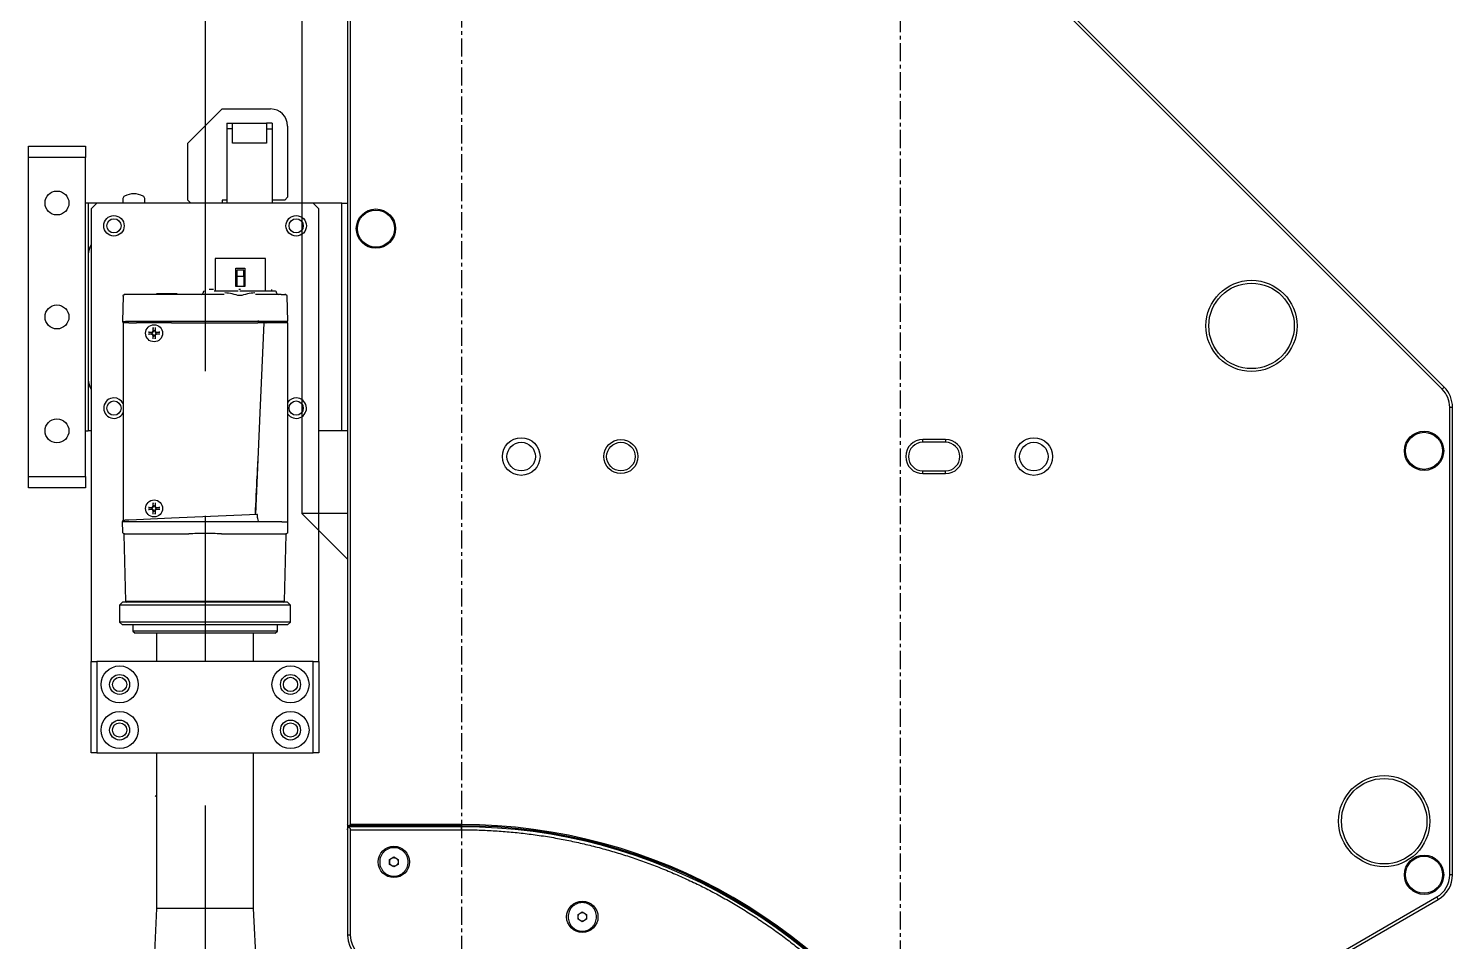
# Model space of a CAD drawing. Extents: x 500 to 100500, y -14500 to 21140.
# Drawn here: x 7955.6 to 8205.6, y -5915.2 to -5754.9 of the extents above; entities that cross this region are included whole.
import ezdxf

# ---------------------------------------------------------------- set-up
doc = ezdxf.new("R2010")
doc.units = 0
doc.linetypes.add('CENTER', pattern=[10.16, 6.35, -1.27, 1.27, -1.27])
doc.layers.get('0').update_dxf_attribs({"linetype": 'CONTINUOUS'})
for name, color, linetype in [('30', 111, 'CONTINUOUS'), ('Center', 1, 'CENTER'), ('SLD-0', 7, 'CONTINUOUS')]:
    doc.layers.add(name, color=color, linetype=linetype)

# ---------------------------------------------------------------- blocks, each defined once
blk = doc.blocks.new('KJA$C3C655F6F')
at = {"layer": '30', "linetype": 'Continuous', "lineweight": 25}
for p, q in [((-33.26, 287), (-33.26, 87.4)), ((-32.76, 287), (-32.76, 87.4)), ((159.28, 164.18), (83.21, 240.25)), ((158.92, 163.82), (82.85, 239.9)), ((159.28, 164.18), (158.92, 163.82)), ((160.24, 78.6), (160.24, 160.64)), ((160.24, 160.64), (160.74, 160.64)), ((160.74, 78.6), (160.74, 160.64)), ((71.74, 155), (67.74, 155)), ((67.74, 154.5), (67.74, 155)), ((71.74, 155), (71.74, 154.5)), ((71.74, 154.5), (67.74, 154.5)), ((67.74, 149), (67.74, 149.5)), ((67.74, 149.5), (71.74, 149.5)), ((67.74, 149), (71.74, 149)), ((71.74, 149), (71.74, 149.5)), ((-33.06, 87.2), (-33.26, 87.4)), ((-33.26, 87.4), (-33.26, 86.5)), ((-33.26, 86.5), (-33.26, 68)), ((-32.96, 87.2), (-33.06, 87.2)), ((-33.06, 87.2), (-33.06, 86.9)), ((-32.76, 87.4), (-32.96, 87.2)), ((-13.26, 87.2), (-32.96, 87.2)), ((-13.26, 87.4), (-32.76, 87.4)), ((-13.26, 87), (-32.76, 87)), ((-32.76, 86.5), (-32.76, 68)), ((-32.76, 86.5), (-13.26, 86.5)), ((-13.26, 87.2), (-13.26, 87.4)), ((-13.26, 86.5), (-13.26, 87)), ((-25.86, 81.28), (-25.11, 81.72)), ((-25.86, 80.42), (-25.86, 81.28)), ((-25.11, 79.98), (-25.86, 80.42)), ((-25.11, 81.72), (-24.36, 81.28)), ((-24.36, 80.42), (-25.11, 79.98)), ((-24.36, 81.28), (-24.36, 80.42)), ((160.74, 78.6), (160.24, 78.6)), ((129.24, 58.1), (157.99, 74.71)), ((129.49, 57.67), (158.24, 74.27)), ((157.99, 74.71), (158.24, 74.27)), ((7.22, 71.64), (7.97, 72.07)), ((7.22, 70.78), (7.22, 71.64)), ((7.97, 70.34), (7.22, 70.78)), ((7.97, 72.07), (8.72, 71.64)), ((8.72, 70.78), (7.97, 70.34)), ((8.72, 71.64), (8.72, 70.78)), ((-32.76, 68), (-33.26, 68))]:
    blk.add_line(p, q, dxfattribs=at)
for centre, radius in [((-28.26, 192), 3.45), ((-28.26, 192), 3.25), ((125.45, 174.93), 8), ((125.45, 174.93), 7.5), ((-2.76, 152), 3.3), ((14.74, 152), 3), ((87.24, 152), 3.3), ((155.74, 153), 3.45), ((155.74, 153), 3.25), ((-2.76, 152), 2.5), ((14.74, 152), 2.5), ((87.24, 152), 2.5), ((148.74, 88), 8), ((148.74, 88), 7.5), ((-25.11, 80.85), 2.75), ((155.74, 78.6), 3.45), ((155.74, 78.6), 3.25), ((7.97, 71.21), 2.75)]:
    blk.add_circle(centre, radius, dxfattribs=at)
for centre, radius, start, end in [((155.74, 160.64), 4.5, 360, 45), ((155.74, 160.64), 5, 360, 45), ((67.74, 152), 3, 90, 270), ((71.74, 152), 3, 270, 90), ((67.74, 152), 2.5, 90, 270), ((71.74, 152), 2.5, 270, 90), ((-13.26, -8), 95.4, 30, 90), ((-13.26, -8), 95.2, 30, 90), ((-13.26, -8), 95, 30, 90), ((155.74, 78.6), 4.5, 300, 0), ((155.74, 78.6), 5, 300, 0), ((-28.26, 68), 5, 180, 270), ((-28.26, 68), 4.5, 180, 270)]:
    blk.add_arc(centre, radius, start, end, dxfattribs=at)
for points, knots in [([(-33.26, 86.5), (-33.25, 86.55), (-33.24, 86.65), (-33.18, 86.78), (-33.1, 86.87), (-33.04, 86.91), (-33.01, 86.93)], [0, 0, 0, 0, 0.246234, 0.520204, 0.755299, 1, 1, 1, 1]), ([(-32.76, 87), (-32.81, 87), (-32.89, 86.99), (-32.97, 86.95), (-33.01, 86.93)], [0, 0, 0, 0, 0.568782, 1, 1, 1, 1]), ([(-33.01, 86.93), (-32.97, 86.91), (-32.89, 86.85), (-32.81, 86.74), (-32.77, 86.62), (-32.76, 86.54), (-32.76, 86.5)], [0, 0, 0, 0, 0.309726, 0.600126, 0.808185, 1, 1, 1, 1]), ([(-13.26, 86.5), (-12.33, 86.49), (-10.47, 86.48), (-7.68, 86.35), (-4.87, 86.14), (-2.05, 85.85), (0.78, 85.47), (3.55, 85.01), (6.28, 84.47), (8.94, 83.87), (11.6, 83.19), (14.24, 82.42), (16.88, 81.58), (19.49, 80.66), (22.08, 79.66), (24.65, 78.58), (27.19, 77.42), (29.68, 76.2), (32.12, 74.91), (34.51, 73.56), (36.85, 72.13), (39.17, 70.64), (41.46, 69.07), (43.71, 67.42), (45.9, 65.71), (48.04, 63.94), (50.11, 62.13), (52.1, 60.27), (54.03, 58.37), (55.89, 56.43), (57.8, 54.32), (59.75, 52.03), (61.71, 49.56), (63.58, 47.05), (65.34, 44.49), (67.02, 41.89), (68.06, 40.13), (68.58, 39.25)], [0, 0, 0, 0, 0.028058, 0.056326, 0.084793, 0.113449, 0.142282, 0.171281, 0.198764, 0.226374, 0.254099, 0.281929, 0.309853, 0.337858, 0.365933, 0.394066, 0.422245, 0.450458, 0.478189, 0.505929, 0.533666, 0.561389, 0.58959, 0.617751, 0.645861, 0.673908, 0.701881, 0.729269, 0.756563, 0.783752, 0.810825, 0.842891, 0.874762, 0.906424, 0.93786, 0.969057, 1, 1, 1, 1])]:
    blk.add_open_spline(points, degree=3, knots=knots, dxfattribs=at)
for points in [[(-22.61, 80.85), (-22.62, 80.69), (-22.64, 80.36), (-22.78, 79.89), (-23.02, 79.45), (-23.33, 79.07), (-23.71, 78.76), (-24.15, 78.53), (-24.62, 78.38), (-25.11, 78.33), (-25.6, 78.38), (-26.07, 78.53), (-26.51, 78.76), (-26.89, 79.07), (-27.2, 79.45), (-27.43, 79.89), (-27.58, 80.36), (-27.62, 80.85), (-27.58, 81.34), (-27.43, 81.81), (-27.2, 82.25), (-26.89, 82.63), (-26.51, 82.94), (-26.07, 83.17), (-25.6, 83.32), (-25.11, 83.37), (-24.62, 83.32), (-24.15, 83.17), (-23.71, 82.94), (-23.33, 82.63), (-23.02, 82.25), (-22.78, 81.81), (-22.64, 81.34), (-22.62, 81.01), (-22.61, 80.85)], [(-25.86, 80.85), (-25.85, 80.92), (-25.84, 81.05), (-25.76, 81.23), (-25.65, 81.39), (-25.54, 81.46), (-25.48, 81.5)], [(-25.48, 80.2), (-25.54, 80.24), (-25.65, 80.31), (-25.76, 80.47), (-25.84, 80.65), (-25.85, 80.78), (-25.86, 80.85)], [(-25.48, 81.5), (-25.42, 81.53), (-25.31, 81.58), (-25.11, 81.61), (-24.91, 81.58), (-24.79, 81.53), (-24.73, 81.5)], [(-24.73, 80.2), (-24.79, 80.17), (-24.91, 80.12), (-25.11, 80.09), (-25.31, 80.12), (-25.42, 80.17), (-25.48, 80.2)], [(-24.73, 81.5), (-24.68, 81.46), (-24.57, 81.39), (-24.45, 81.23), (-24.37, 81.05), (-24.36, 80.92), (-24.36, 80.85)], [(-24.36, 80.85), (-24.36, 80.78), (-24.37, 80.65), (-24.45, 80.47), (-24.57, 80.31), (-24.68, 80.24), (-24.73, 80.2)], [(10.47, 71.21), (10.46, 71.04), (10.44, 70.72), (10.29, 70.25), (10.06, 69.81), (9.74, 69.43), (9.36, 69.12), (8.93, 68.88), (8.46, 68.74), (7.97, 68.69), (7.47, 68.74), (7, 68.88), (6.57, 69.12), (6.19, 69.43), (5.87, 69.81), (5.64, 70.25), (5.5, 70.72), (5.45, 71.21), (5.5, 71.7), (5.64, 72.17), (5.87, 72.61), (6.19, 72.99), (6.57, 73.3), (7, 73.53), (7.47, 73.68), (7.97, 73.72), (8.46, 73.68), (8.93, 73.53), (9.36, 73.3), (9.74, 72.99), (10.06, 72.61), (10.29, 72.17), (10.44, 71.7), (10.46, 71.37), (10.47, 71.21)], [(7.22, 71.21), (7.22, 71.27), (7.23, 71.41), (7.31, 71.59), (7.43, 71.75), (7.54, 71.82), (7.59, 71.86)], [(7.59, 70.56), (7.54, 70.6), (7.43, 70.67), (7.31, 70.83), (7.23, 71.01), (7.22, 71.14), (7.22, 71.21)], [(7.59, 71.86), (7.65, 71.89), (7.77, 71.94), (7.97, 71.97), (8.16, 71.94), (8.28, 71.89), (8.34, 71.86)], [(8.34, 70.56), (8.28, 70.53), (8.16, 70.47), (7.97, 70.45), (7.77, 70.47), (7.65, 70.53), (7.59, 70.56)], [(8.34, 71.86), (8.39, 71.82), (8.5, 71.75), (8.62, 71.59), (8.7, 71.41), (8.71, 71.27), (8.72, 71.21)], [(8.72, 71.21), (8.71, 71.14), (8.7, 71.01), (8.62, 70.83), (8.5, 70.67), (8.39, 70.6), (8.34, 70.56)]]:
    blk.add_open_spline(points, degree=3, dxfattribs=at)
blk = doc.blocks.new('KJ특성 TURN')
at = {"layer": 'Center', "ltscale": 0.5}
for p, q in [((9197.78, -70811.09), (9197.78, -71397.09)), ((9120.78, -70830.59), (9120.78, -71399.09))]:
    blk.add_line(p, q, dxfattribs=at)
at = {"layer": 'SLD-0'}
for p, q in [((9092.78, -71044.09), (9092.78, -71239.09)), ((9100.78, -71239.09), (9092.78, -71239.09)), ((9092.78, -71239.09), (9100.78, -71247.09))]:
    blk.add_line(p, q, dxfattribs=at)
at = {"layer": '30'}
blk.add_blockref('KJA$C3C655F6F', (9134.04, -71381.09), dxfattribs=at)
blk = doc.blocks.new('KJVision F 2')
at = {"color": 3, "linetype": 'Continuous', "lineweight": 25}
for p, q in [((-5389.22, -76881.69, -96.77), (-5383.22, -76875.69, -96.77)), ((-5383.22, -76875.69, -96.77), (-5374.72, -76875.69, -96.77)), ((-5382.42, -76878.19, -96.77), (-5381.42, -76878.19, -96.77)), ((-5382.42, -76878.19, -96.77), (-5382.42, -76879.19, -96.77)), ((-5381.42, -76879.19, -96.77), (-5382.42, -76879.19, -96.77)), ((-5382.42, -76879.19, -96.77), (-5382.42, -76892.19, -96.77)), ((-5381.42, -76879.19, -96.77), (-5381.42, -76878.19, -96.77)), ((-5381.42, -76878.19, -96.77), (-5375.42, -76878.19, -96.77)), ((-5381.42, -76881.69, -96.77), (-5381.42, -76879.19, -96.77)), ((-5374.42, -76878.19, -96.77), (-5375.42, -76878.19, -96.77)), ((-5375.42, -76878.19, -96.77), (-5375.42, -76879.19, -96.77)), ((-5375.42, -76879.19, -96.77), (-5375.42, -76881.69, -96.77)), ((-5375.42, -76879.19, -96.77), (-5374.42, -76879.19, -96.77)), ((-5374.42, -76878.19, -96.77), (-5374.42, -76879.19, -96.77)), ((-5374.42, -76879.19, -96.77), (-5374.42, -76892.19, -96.77)), ((-5371.72, -76878.69, -96.77), (-5371.72, -76891.19, -96.77)), ((-5417.22, -76882.19, -96.77), (-5407.22, -76882.19, -96.77)), ((-5417.22, -76884.19, -96.77), (-5417.22, -76882.19, -96.77)), ((-5407.22, -76882.19, -96.77), (-5407.22, -76884.19, -96.77)), ((-5389.22, -76891.69, -96.77), (-5389.22, -76881.69, -96.77)), ((-5375.42, -76881.69, -96.77), (-5381.42, -76881.69, -96.77)), ((-5417.22, -76940.19, -96.77), (-5417.22, -76884.19, -96.77)), ((-5407.22, -76884.19, -96.77), (-5417.22, -76884.19, -96.77)), ((-5407.22, -76940.19, -96.77), (-5407.22, -76884.19, -96.77)), ((-5406.72, -76892.19, -96.77), (-5407.22, -76892.19, -96.77)), ((-5406.72, -76892.19, -96.77), (-5406.72, -76901.19, -96.77)), ((-5405.22, -76892.19, -96.77), (-5406.72, -76892.19, -96.77)), ((-5405.22, -76892.19, -96.77), (-5406.22, -76893.19, -96.77)), ((-5367.22, -76892.19, -96.77), (-5405.22, -76892.19, -96.77)), ((-5400.63, -76891.4, -96.77), (-5400.67, -76892.19, -96.77)), ((-5396.77, -76892.19, -96.77), (-5396.81, -76891.4, -96.77)), ((-5388.72, -76892.19, -96.77), (-5389.22, -76891.69, -96.77)), ((-5383.22, -76891.69, -96.77), (-5383.22, -76892.19, -96.77)), ((-5382.42, -76891.69, -96.77), (-5383.22, -76891.69, -96.77)), ((-5372.22, -76891.69, -96.77), (-5374.42, -76891.69, -96.77)), ((-5371.72, -76891.19, -96.77), (-5372.22, -76891.69, -96.77)), ((-5366.22, -76893.19, -96.77), (-5367.22, -76892.19, -96.77)), ((-5362.22, -76892.19, -96.77), (-5367.22, -76892.19, -96.77)), ((-5362.22, -76932.19, -96.77), (-5362.22, -76892.19, -96.77)), ((-5362.22, -76892.19, -96.77), (-5361.22, -76892.19, -96.77)), ((-5361.22, -76892.19, -96.77), (-5361.22, -76932.19, -96.77)), ((-5406.22, -76893.19, -96.77), (-5406.22, -76972.69, -96.77)), ((-5366.22, -76972.69, -96.77), (-5366.22, -76893.19, -96.77)), ((-5406.72, -76901.19, -96.77), (-5406.72, -76923.19, -96.77)), ((-5384.45, -76901.95, -96.77), (-5384.45, -76907.49, -96.77)), ((-5375.6, -76901.95, -96.77), (-5384.45, -76901.95, -96.77)), ((-5375.6, -76907.49, -96.77), (-5375.6, -76901.95, -96.77)), ((-5380.82, -76903.65, -96.77), (-5379.22, -76903.65, -96.77)), ((-5380.82, -76906.85, -96.77), (-5380.82, -76903.65, -96.77)), ((-5379.42, -76903.95, -96.77), (-5380.62, -76903.95, -96.77)), ((-5380.62, -76903.95, -96.77), (-5380.62, -76905.03, -96.77)), ((-5379.42, -76905.03, -96.77), (-5379.42, -76903.95, -96.77)), ((-5379.22, -76903.65, -96.77), (-5379.22, -76906.85, -96.77)), ((-5379.22, -76906.85, -96.77), (-5380.82, -76906.85, -96.77)), ((-5380.62, -76905.03, -96.77), (-5379.42, -76905.03, -96.77)), ((-5380.62, -76905.03, -96.77), (-5380.62, -76906.85, -96.77)), ((-5380.02, -76907.4, -96.77), (-5380.3, -76907.4, -96.77)), ((-5379.42, -76905.03, -96.77), (-5379.42, -76906.85, -96.77)), ((-5374.52, -76907.65, -96.77), (-5374.52, -76907.4, -96.77)), ((-5400.61, -76908.54, -96.77), (-5400.72, -76912.95, -96.77)), ((-5382.85, -76908.25, -96.77), (-5399.61, -76908.25, -96.77)), ((-5386.57, -76907.84, -96.77), (-5386.57, -76907.96, -96.77)), ((-5380.43, -76907.65, -96.77), (-5384.6, -76907.65, -96.77)), ((-5372.84, -76908.25, -96.77), (-5377.39, -76908.25, -96.77)), ((-5373.67, -76907.96, -96.77), (-5373.67, -76907.84, -96.77)), ((-5371.84, -76908.54, -96.77), (-5371.73, -76912.95, -96.77)), ((-5400.72, -76912.95, -96.77), (-5400.72, -76912.95, -96.77)), ((-5400.72, -76912.95, -96.77), (-5400.63, -76913.25, -96.77)), ((-5400.62, -76913.25, -96.77), (-5400.62, -76947.85, -96.77)), ((-5399.73, -76912.95, -96.77), (-5399.72, -76912.95, -96.77)), ((-5399.62, -76913.25, -96.77), (-5399.73, -76913.25, -96.77)), ((-5399.72, -76912.95, -96.77), (-5376.94, -76912.95, -96.77)), ((-5399.62, -76913.25, -96.77), (-5398.24, -76913.25, -96.77)), ((-5392.1, -76913.25, -96.77), (-5398.24, -76913.25, -96.77)), ((-5396.15, -76914.87, -96.77), (-5395.6, -76914.86, -96.77)), ((-5396.01, -76914.88, -96.77), (-5395.6, -76914.94, -96.77)), ((-5395.6, -76914.94, -96.77), (-5395.56, -76914.95, -96.77)), ((-5395.36, -76914.62, -96.77), (-5395.35, -76914.07, -96.77)), ((-5395.28, -76914.62, -96.77), (-5395.34, -76914.21, -96.77)), ((-5395.27, -76914.66, -96.77), (-5395.28, -76914.62, -96.77)), ((-5395.06, -76914.62, -96.77), (-5395.07, -76914.66, -96.77)), ((-5395, -76914.21, -96.77), (-5395.06, -76914.62, -96.77)), ((-5394.99, -76914.07, -96.77), (-5394.98, -76914.62, -96.77)), ((-5394.78, -76914.95, -96.77), (-5394.74, -76914.94, -96.77)), ((-5394.74, -76914.86, -96.77), (-5394.19, -76914.87, -96.77)), ((-5394.74, -76914.94, -96.77), (-5394.33, -76914.88, -96.77)), ((-5392.1, -76913.25, -96.77), (-5376.94, -76913.25, -96.77)), ((-5376.94, -76912.95, -96.77), (-5372.73, -76912.95, -96.77)), ((-5375.58, -76913.25, -96.77), (-5376.94, -76913.25, -96.77)), ((-5375.91, -76913.25, -96.77), (-5376.61, -76929.04, -96.77)), ((-5375.56, -76913.25, -96.77), (-5375.58, -76913.25, -96.77)), ((-5375.56, -76913.25, -96.77), (-5375.48, -76913.25, -96.77)), ((-5372.72, -76913.25, -96.77), (-5375.48, -76913.25, -96.77)), ((-5371.72, -76913.25, -96.77), (-5372.72, -76913.25, -96.77)), ((-5371.73, -76913.25, -96.77), (-5371.73, -76912.95, -96.77)), ((-5371.72, -76913.25, -96.77), (-5371.73, -76912.95, -96.77)), ((-5371.72, -76913.25, -96.77), (-5371.72, -76948.14, -96.77)), ((-5395.6, -76915.24, -96.77), (-5396.15, -76915.23, -96.77)), ((-5395.6, -76915.16, -96.77), (-5396.01, -76915.22, -96.77)), ((-5395.56, -76915.15, -96.77), (-5395.6, -76915.16, -96.77)), ((-5395.35, -76916.03, -96.77), (-5395.36, -76915.48, -96.77)), ((-5395.34, -76915.89, -96.77), (-5395.28, -76915.48, -96.77)), ((-5395.28, -76915.48, -96.77), (-5395.27, -76915.44, -96.77)), ((-5395.07, -76915.44, -96.77), (-5395.06, -76915.48, -96.77)), ((-5395.06, -76915.48, -96.77), (-5395, -76915.89, -96.77)), ((-5394.98, -76915.48, -96.77), (-5394.99, -76916.03, -96.77)), ((-5394.74, -76915.16, -96.77), (-5394.78, -76915.15, -96.77)), ((-5394.33, -76915.22, -96.77), (-5394.74, -76915.16, -96.77)), ((-5394.19, -76915.23, -96.77), (-5394.74, -76915.24, -96.77)), ((-5400.67, -76918.05, -96.77), (-5400.62, -76918.05, -96.77)), ((-5406.72, -76923.19, -96.77), (-5406.72, -76932.19, -96.77)), ((-5376.61, -76929.04, -96.77), (-5377.39, -76946.8, -96.77)), ((-5407.22, -76932.19, -96.77), (-5406.72, -76932.19, -96.77)), ((-5406.22, -76932.19, -96.77), (-5406.72, -76932.19, -96.77)), ((-5362.22, -76932.19, -96.77), (-5366.22, -76932.19, -96.77)), ((-5361.22, -76932.19, -96.77), (-5362.22, -76932.19, -96.77)), ((-5417.22, -76940.19, -96.77), (-5407.22, -76940.19, -96.77)), ((-5417.22, -76942.19, -96.77), (-5417.22, -76940.19, -96.77)), ((-5407.22, -76942.19, -96.77), (-5417.22, -76942.19, -96.77)), ((-5407.22, -76940.19, -96.77), (-5407.22, -76942.19, -96.77)), ((-5400.62, -76943.05, -96.77), (-5400.67, -76943.05, -96.77)), ((-5395.36, -76945.37, -96.77), (-5395.35, -76944.82, -96.77)), ((-5395.28, -76945.37, -96.77), (-5395.34, -76944.96, -96.77)), ((-5395, -76944.96, -96.77), (-5395.06, -76945.37, -96.77)), ((-5394.99, -76944.82, -96.77), (-5394.98, -76945.37, -96.77)), ((-5398.24, -76947.74, -96.77), (-5392.1, -76947.46, -96.77)), ((-5396.15, -76945.62, -96.77), (-5395.6, -76945.61, -96.77)), ((-5395.6, -76945.99, -96.77), (-5396.15, -76945.98, -96.77)), ((-5396.01, -76945.63, -96.77), (-5395.6, -76945.69, -96.77)), ((-5395.6, -76945.91, -96.77), (-5396.01, -76945.97, -96.77)), ((-5395.6, -76945.69, -96.77), (-5395.56, -76945.69, -96.77)), ((-5395.56, -76945.9, -96.77), (-5395.6, -76945.91, -96.77)), ((-5395.35, -76946.78, -96.77), (-5395.36, -76946.23, -96.77)), ((-5395.34, -76946.64, -96.77), (-5395.28, -76946.23, -96.77)), ((-5395.27, -76945.41, -96.77), (-5395.28, -76945.37, -96.77)), ((-5395.28, -76946.23, -96.77), (-5395.27, -76946.19, -96.77)), ((-5395.06, -76945.37, -96.77), (-5395.07, -76945.41, -96.77)), ((-5395.07, -76946.19, -96.77), (-5395.06, -76946.23, -96.77)), ((-5395.06, -76946.23, -96.77), (-5395, -76946.64, -96.77)), ((-5394.98, -76946.23, -96.77), (-5394.99, -76946.78, -96.77)), ((-5394.78, -76945.69, -96.77), (-5394.74, -76945.69, -96.77)), ((-5394.74, -76945.91, -96.77), (-5394.78, -76945.9, -96.77)), ((-5394.74, -76945.61, -96.77), (-5394.19, -76945.62, -96.77)), ((-5394.74, -76945.69, -96.77), (-5394.33, -76945.63, -96.77)), ((-5394.33, -76945.97, -96.77), (-5394.74, -76945.91, -96.77)), ((-5394.19, -76945.98, -96.77), (-5394.74, -76945.99, -96.77)), ((-5392.1, -76947.46, -96.77), (-5378.44, -76946.85, -96.77)), ((-5378.44, -76946.85, -96.77), (-5377.06, -76946.79, -96.77)), ((-5400.72, -76948.15, -96.77), (-5400.62, -76947.85, -96.77)), ((-5400.67, -76949.96, -96.77), (-5400.72, -76948.15, -96.77)), ((-5376.75, -76948.15, -96.77), (-5399.72, -76948.15, -96.77)), ((-5399.62, -76947.8, -96.77), (-5398.24, -76947.74, -96.77)), ((-5372.72, -76948.15, -96.77), (-5376.75, -76948.15, -96.77)), ((-5371.72, -76948.14, -96.77), (-5371.72, -76949.95, -96.77)), ((-5400.46, -76950.35, -96.77), (-5400.16, -76962.05, -96.77)), ((-5399.67, -76950.25, -96.77), (-5389.09, -76950.25, -96.77)), ((-5383.36, -76950.25, -96.77), (-5372.72, -76950.25, -96.77)), ((-5372.28, -76962.05, -96.77), (-5371.98, -76950.35, -96.77)), ((-5372, -76950.4, -96.77), (-5372, -76950.4, -96.77)), ((-5400.72, -76962.25, -96.77), (-5401.22, -76962.75, -96.77)), ((-5386.22, -76962.25, -96.77), (-5400.72, -76962.25, -96.77)), ((-5400.16, -76962.05, -96.77), (-5399.95, -76962.25, -96.77)), ((-5400.16, -76962.05, -96.77), (-5372.28, -76962.05, -96.77)), ((-5371.72, -76962.25, -96.77), (-5386.22, -76962.25, -96.77)), ((-5372.49, -76962.25, -96.77), (-5372.28, -76962.05, -96.77)), ((-5371.22, -76962.75, -96.77), (-5371.72, -76962.25, -96.77)), ((-5401.22, -76962.75, -96.77), (-5401.22, -76965.75, -96.77)), ((-5386.22, -76962.75, -96.77), (-5401.22, -76962.75, -96.77)), ((-5371.22, -76962.75, -96.77), (-5386.22, -76962.75, -96.77)), ((-5371.22, -76965.75, -96.77), (-5371.22, -76962.75, -96.77)), ((-5401.22, -76965.75, -96.77), (-5400.72, -76966.25, -96.77)), ((-5386.22, -76965.75, -96.77), (-5401.22, -76965.75, -96.77)), ((-5386.22, -76966.25, -96.77), (-5400.72, -76966.25, -96.77)), ((-5398.92, -76966.25, -96.77), (-5398.92, -76967.31, -96.77)), ((-5398.92, -76967.31, -96.77), (-5398.52, -76967.69, -96.77)), ((-5386.22, -76967.31, -96.77), (-5398.92, -76967.31, -96.77)), ((-5371.22, -76965.75, -96.77), (-5386.22, -76965.75, -96.77)), ((-5371.72, -76966.25, -96.77), (-5386.22, -76966.25, -96.77)), ((-5373.52, -76967.31, -96.77), (-5386.22, -76967.31, -96.77)), ((-5373.92, -76967.69, -96.77), (-5373.52, -76967.31, -96.77)), ((-5373.52, -76967.31, -96.77), (-5373.52, -76966.25, -96.77)), ((-5371.72, -76966.25, -96.77), (-5371.22, -76965.75, -96.77)), ((-5386.22, -76967.69, -96.77), (-5398.52, -76967.69, -96.77)), ((-5394.72, -76967.69, -96.77), (-5394.72, -76972.69, -96.77)), ((-5373.92, -76967.69, -96.77), (-5386.22, -76967.69, -96.77)), ((-5377.72, -76972.69, -96.77), (-5377.72, -76967.69, -96.77)), ((-5406.22, -76988.69, -96.77), (-5406.22, -76972.69, -96.77)), ((-5406.22, -76972.69, -96.77), (-5405.22, -76972.69, -96.77)), ((-5405.22, -76972.69, -96.77), (-5405.22, -76988.69, -96.77)), ((-5367.22, -76972.69, -96.77), (-5405.22, -76972.69, -96.77)), ((-5367.22, -76988.69, -96.77), (-5367.22, -76972.69, -96.77)), ((-5367.22, -76972.69, -96.77), (-5366.22, -76972.69, -96.77)), ((-5366.22, -76972.69, -96.77), (-5366.22, -76988.69, -96.77)), ((-5405.22, -76988.69, -96.77), (-5406.22, -76988.69, -96.77)), ((-5405.22, -76988.69, -96.77), (-5367.22, -76988.69, -96.77)), ((-5394.72, -76988.69, -96.77), (-5394.72, -77015.99, -96.77)), ((-5377.72, -77015.99, -96.77), (-5377.72, -76988.69, -96.77)), ((-5366.22, -76988.69, -96.77), (-5367.22, -76988.69, -96.77)), ((-5395, -76996.37, -96.77), (-5394.72, -76996.14, -96.77)), ((-5395, -76996.37, -96.77), (-5394.72, -76996.14, -96.77)), ((-5395, -76996.37, -96.77), (-5394.72, -76996.14, -96.77)), ((-5394.72, -77015.99, -96.77), (-5395.22, -77026.29, -96.77)), ((-5386.22, -77015.99, -96.77), (-5394.72, -77015.99, -96.77)), ((-5377.72, -77015.99, -96.77), (-5386.22, -77015.99, -96.77)), ((-5377.22, -77026.29, -96.77), (-5377.72, -77015.99, -96.77))]:
    blk.add_line(p, q, dxfattribs=at)
for centre, radius in [((-5412.22, -76892.19, -96.77), 2.1), ((-5402.22, -76896.19, -96.77), 1.8), ((-5402.22, -76896.19, -96.77), 1.25), ((-5370.22, -76896.19, -96.77), 1.8), ((-5370.22, -76896.19, -96.77), 1.25), ((-5412.22, -76912.19, -96.77), 2.1), ((-5395.17, -76915.05, -96.77), 1.5), ((-5402.22, -76928.19, -96.77), 1.25), ((-5370.22, -76928.19, -96.77), 1.25), ((-5412.22, -76932.19, -96.77), 2.1), ((-5395.17, -76945.8, -96.77), 1.5), ((-5401.22, -76976.69, -96.77), 3.25), ((-5401.22, -76976.69, -96.77), 1.75), ((-5371.22, -76976.69, -96.77), 3.25), ((-5371.22, -76976.69, -96.77), 1.75), ((-5401.22, -76976.69, -96.77), 1.25), ((-5371.22, -76976.69, -96.77), 1.25), ((-5401.22, -76984.69, -96.77), 3.25), ((-5371.22, -76984.69, -96.77), 3.25), ((-5401.22, -76984.69, -96.77), 1.75), ((-5401.22, -76984.69, -96.77), 1.25), ((-5371.22, -76984.69, -96.77), 1.75), ((-5371.22, -76984.69, -96.77), 1.25)]:
    blk.add_circle(centre, radius, dxfattribs=at)
for centre, radius, start, end in [((-5374.72, -76878.69, -96.77), 3, 0, 90), ((-5400.13, -76891.42, -96.77), 0.5, 116.6854, 177), ((-5398.72, -76894.22, -96.77), 3.64, 63.3146, 116.6854), ((-5397.31, -76891.42, -96.77), 0.5, 3, 63.3146), ((-5403.72, -76901.19, -96.77), 3, 146.4427, 180), ((-5394.69, -76908.35, -96.77), 0.2, 90, 149.999), ((-5391.15, -76908.35, -96.77), 0.2, 29.9842, 90), ((-5386.87, -76907.95, -96.77), 0.3, 270, 358.5), ((-5386.37, -76907.85, -96.77), 0.2, 90, 178.5), ((-5373.87, -76907.85, -96.77), 0.2, 1.5, 90), ((-5373.37, -76907.95, -96.77), 0.3, 181.5, 270), ((-5395.17, -76915.05, -96.77), 0.405, 165.0998, 194.9002), ((-5395.17, -76915.05, -96.77), 0.405, 75.0998, 104.9002), ((-5395.17, -76915.05, -96.77), 0.405, 345.0998, 14.9002), ((-5395.17, -76915.05, -96.77), 0.405, 255.0998, 284.9002), ((-5403.72, -76923.19, -96.77), 3, 180, 213.5573), ((-5402.22, -76928.19, -96.77), 1.8, 90, 332.734), ((-5402.22, -76928.19, -96.77), 1.8, 27.266, 90), ((-5370.22, -76928.19, -96.77), 1.8, 90, 146.4427), ((-5370.22, -76928.19, -96.77), 1.8, 213.5573, 90), ((-5395.17, -76945.8, -96.77), 0.405, 165.0998, 194.9002), ((-5395.17, -76945.8, -96.77), 0.405, 75.0998, 104.9002), ((-5395.17, -76945.8, -96.77), 0.405, 255.0998, 284.9002), ((-5395.17, -76945.8, -96.77), 0.405, 345.0998, 14.9002)]:
    blk.add_arc(centre, radius, start, end, dxfattribs=at)
blk.add_ellipse((-5372.72, -76948.14, -96.77), major_axis=(1, 0), ratio=0.013091, start_param=4.712389, end_param=6.283185, dxfattribs=at)
for points in [[(-5379.75, -76903.95, -96.77), (-5379.75, -76903.95, -96.77), (-5379.76, -76903.95, -96.77), (-5379.82, -76903.95, -96.77), (-5379.91, -76903.95, -96.77), (-5380.02, -76903.95, -96.77), (-5380.13, -76903.95, -96.77), (-5380.22, -76903.95, -96.77), (-5380.28, -76903.95, -96.77), (-5380.29, -76903.95, -96.77), (-5380.3, -76903.95, -96.77)], [(-5400.61, -76908.54, -96.77), (-5400.6, -76908.5, -96.77), (-5400.59, -76908.43, -96.77), (-5400.52, -76908.33, -96.77), (-5400.42, -76908.26, -96.77), (-5400.34, -76908.25, -96.77), (-5400.31, -76908.25, -96.77)], [(-5372.14, -76908.25, -96.77), (-5372.11, -76908.25, -96.77), (-5372.03, -76908.26, -96.77), (-5371.93, -76908.33, -96.77), (-5371.86, -76908.43, -96.77), (-5371.85, -76908.5, -96.77), (-5371.84, -76908.54, -96.77)], [(-5399.73, -76913.25, -96.77), (-5399.85, -76913.25, -96.77), (-5400.08, -76913.25, -96.77), (-5400.38, -76913.25, -96.77), (-5400.59, -76913.25, -96.77), (-5400.62, -76913.25, -96.77), (-5400.63, -76913.25, -96.77)], [(-5395.6, -76914.86, -96.77), (-5395.57, -76914.86, -96.77), (-5395.51, -76914.85, -96.77), (-5395.43, -76914.79, -96.77), (-5395.37, -76914.71, -96.77), (-5395.36, -76914.65, -96.77), (-5395.36, -76914.62, -96.77)], [(-5394.98, -76914.62, -96.77), (-5394.98, -76914.65, -96.77), (-5394.97, -76914.71, -96.77), (-5394.91, -76914.79, -96.77), (-5394.83, -76914.85, -96.77), (-5394.77, -76914.86, -96.77), (-5394.74, -76914.86, -96.77)], [(-5395.36, -76915.48, -96.77), (-5395.36, -76915.45, -96.77), (-5395.37, -76915.39, -96.77), (-5395.43, -76915.31, -96.77), (-5395.51, -76915.25, -96.77), (-5395.57, -76915.24, -96.77), (-5395.6, -76915.24, -96.77)], [(-5394.74, -76915.24, -96.77), (-5394.77, -76915.24, -96.77), (-5394.83, -76915.25, -96.77), (-5394.91, -76915.31, -96.77), (-5394.97, -76915.39, -96.77), (-5394.98, -76915.45, -96.77), (-5394.98, -76915.48, -96.77)], [(-5395.6, -76945.61, -96.77), (-5395.57, -76945.61, -96.77), (-5395.51, -76945.6, -96.77), (-5395.43, -76945.54, -96.77), (-5395.37, -76945.46, -96.77), (-5395.36, -76945.4, -96.77), (-5395.36, -76945.37, -96.77)], [(-5395.36, -76946.23, -96.77), (-5395.36, -76946.2, -96.77), (-5395.37, -76946.14, -96.77), (-5395.43, -76946.06, -96.77), (-5395.51, -76946, -96.77), (-5395.57, -76945.99, -96.77), (-5395.6, -76945.99, -96.77)], [(-5394.98, -76945.37, -96.77), (-5394.98, -76945.4, -96.77), (-5394.97, -76945.46, -96.77), (-5394.91, -76945.54, -96.77), (-5394.83, -76945.6, -96.77), (-5394.77, -76945.61, -96.77), (-5394.74, -76945.61, -96.77)], [(-5394.74, -76945.99, -96.77), (-5394.77, -76945.99, -96.77), (-5394.83, -76946, -96.77), (-5394.91, -76946.06, -96.77), (-5394.97, -76946.14, -96.77), (-5394.98, -76946.2, -96.77), (-5394.98, -76946.23, -96.77)], [(-5400.37, -76950.25, -96.77), (-5400.41, -76950.25, -96.77), (-5400.49, -76950.24, -96.77), (-5400.59, -76950.17, -96.77), (-5400.66, -76950.07, -96.77), (-5400.67, -76950, -96.77), (-5400.67, -76949.96, -96.77)], [(-5371.72, -76949.95, -96.77), (-5371.73, -76949.99, -96.77), (-5371.73, -76950.07, -96.77), (-5371.8, -76950.17, -96.77), (-5371.9, -76950.24, -96.77), (-5371.98, -76950.25, -96.77), (-5372.02, -76950.25, -96.77)]]:
    blk.add_open_spline(points, degree=3, dxfattribs=at)
for points, knots in [([(-5384.72, -76907.4, -96.77), (-5384.86, -76907.4, -96.77), (-5385.42, -76907.4, -96.77), (-5385.48, -76907.4, -96.77), (-5385.52, -76907.4, -96.77)], [0, 0, 0, 0, 0.242723, 1, 1, 1, 1]), ([(-5400.25, -76908.25, -96.77), (-5400.29, -76908.25, -96.77), (-5400.37, -76908.26, -96.77), (-5400.42, -76908.28, -96.77), (-5400.45, -76908.29, -96.77)], [0, 0, 0, 0, 0.480528, 1, 1, 1, 1]), ([(-5399.61, -76908.25, -96.77), (-5399.69, -76908.25, -96.77), (-5399.83, -76908.25, -96.77), (-5399.99, -76908.25, -96.77), (-5400.1, -76908.25, -96.77), (-5400.16, -76908.25, -96.77), (-5400.19, -76908.25, -96.77)], [0, 0, 0, 0, 0.3801107, 0.5864892, 0.7936326, 1, 1, 1, 1]), ([(-5391.15, -76908.15, -96.77), (-5391.17, -76908.15, -96.77), (-5391.21, -76908.15, -96.77), (-5391.43, -76908.15, -96.77), (-5391.66, -76908.15, -96.77), (-5391.94, -76908.15, -96.77), (-5392.35, -76908.15, -96.77), (-5392.92, -76908.15, -96.77), (-5393.49, -76908.15, -96.77), (-5393.9, -76908.15, -96.77), (-5394.18, -76908.15, -96.77), (-5394.41, -76908.15, -96.77), (-5394.63, -76908.15, -96.77), (-5394.67, -76908.15, -96.77), (-5394.69, -76908.15, -96.77)], [0, 0, 0, 0, 0.119721, 0.184909, 0.25, 0.315188, 0.380279, 0.5, 0.619721, 0.684909, 0.75, 0.815188, 0.880279, 1, 1, 1, 1]), ([(-5377.51, -76907.96, -96.77), (-5377.94, -76908, -96.77), (-5378.79, -76908.08, -96.77), (-5380.12, -76908.62, -96.77), (-5381.46, -76908.08, -96.77), (-5382.3, -76908, -96.77), (-5382.73, -76907.96, -96.77)], [0, 0, 0, 0, 0.250383, 0.500565, 0.750141, 1, 1, 1, 1]), ([(-5373.87, -76907.65, -96.77), (-5373.95, -76907.65, -96.77), (-5374.08, -76907.65, -96.77), (-5374.86, -76907.65, -96.77), (-5375.67, -76907.65, -96.77), (-5376.67, -76907.65, -96.77), (-5378.13, -76907.65, -96.77), (-5379.33, -76907.65, -96.77), (-5380.12, -76907.65, -96.77)], [0, 0, 0, 0, 0.239457, 0.368361, 0.5, 0.631639, 0.760543, 1, 1, 1, 1]), ([(-5372.84, -76908.25, -96.77), (-5372.76, -76908.25, -96.77), (-5372.62, -76908.25, -96.77), (-5372.46, -76908.25, -96.77), (-5372.35, -76908.25, -96.77), (-5372.25, -76908.25, -96.77), (-5372.17, -76908.25, -96.77), (-5372.15, -76908.25, -96.77), (-5372.14, -76908.25, -96.77)], [0, 0, 0, 0, 0.239475, 0.369986, 0.5, 0.630503, 0.760525, 1, 1, 1, 1]), ([(-5372, -76908.29, -96.77), (-5372.02, -76908.28, -96.77), (-5372.07, -76908.26, -96.77), (-5372.16, -76908.25, -96.77), (-5372.2, -76908.25, -96.77)], [0, 0, 0, 0, 0.519602, 1, 1, 1, 1]), ([(-5400.72, -76912.95, -96.77), (-5400.71, -76912.95, -96.77), (-5400.67, -76912.96, -96.77), (-5400.44, -76912.96, -96.77), (-5400.12, -76912.96, -96.77), (-5399.86, -76912.95, -96.77), (-5399.73, -76912.95, -96.77)], [0, 0, 0, 0, 0.250079, 0.5, 0.749921, 1, 1, 1, 1]), ([(-5396.01, -76914.88, -96.77), (-5396.02, -76914.88, -96.77), (-5396.03, -76914.87, -96.77), (-5396.07, -76914.87, -96.77), (-5396.11, -76914.87, -96.77), (-5396.13, -76914.87, -96.77), (-5396.15, -76914.87, -96.77)], [0, 0, 0, 0, 0.252798, 0.501911, 0.748026, 1, 1, 1, 1]), ([(-5395.56, -76914.95, -96.77), (-5395.53, -76914.94, -96.77), (-5395.47, -76914.93, -96.77), (-5395.41, -76914.89, -96.77), (-5395.36, -76914.86, -96.77), (-5395.33, -76914.81, -96.77), (-5395.29, -76914.75, -96.77), (-5395.28, -76914.69, -96.77), (-5395.27, -76914.66, -96.77)], [0, 0, 0, 0, 0.248487, 0.3815269, 0.4999999, 0.6183793, 0.751513, 1, 1, 1, 1]), ([(-5395.35, -76914.07, -96.77), (-5395.35, -76914.09, -96.77), (-5395.35, -76914.12, -96.77), (-5395.35, -76914.15, -96.77), (-5395.35, -76914.19, -96.77), (-5395.35, -76914.2, -96.77), (-5395.34, -76914.21, -96.77)], [0, 0, 0, 0, 0.25462, 0.498285, 0.749871, 1, 1, 1, 1]), ([(-5395.07, -76914.66, -96.77), (-5395.06, -76914.69, -96.77), (-5395.05, -76914.75, -96.77), (-5395.01, -76914.81, -96.77), (-5394.98, -76914.86, -96.77), (-5394.93, -76914.89, -96.77), (-5394.87, -76914.93, -96.77), (-5394.81, -76914.94, -96.77), (-5394.78, -76914.95, -96.77)], [0, 0, 0, 0, 0.248487, 0.381526, 0.5, 0.618379, 0.751513, 1, 1, 1, 1]), ([(-5394.99, -76914.07, -96.77), (-5394.99, -76914.09, -96.77), (-5394.99, -76914.12, -96.77), (-5394.99, -76914.15, -96.77), (-5394.99, -76914.19, -96.77), (-5395, -76914.2, -96.77), (-5395, -76914.21, -96.77)], [0, 0, 0, 0, 0.251974, 0.498089, 0.747202, 1, 1, 1, 1]), ([(-5394.19, -76914.87, -96.77), (-5394.21, -76914.87, -96.77), (-5394.24, -76914.87, -96.77), (-5394.27, -76914.87, -96.77), (-5394.31, -76914.87, -96.77), (-5394.32, -76914.88, -96.77), (-5394.33, -76914.88, -96.77)], [0, 0, 0, 0, 0.25462, 0.498285, 0.749871, 1, 1, 1, 1]), ([(-5375.58, -76913.25, -96.77), (-5375.94, -76913.12, -96.77), (-5376.38, -76912.96, -96.77), (-5376.85, -76912.95, -96.77), (-5376.94, -76912.95, -96.77)], [0, 0, 0, 0, 0.8153621, 1, 1, 1, 1]), ([(-5372.73, -76912.95, -96.77), (-5372.6, -76912.95, -96.77), (-5372.34, -76912.95, -96.77), (-5372, -76912.94, -96.77), (-5371.77, -76912.95, -96.77), (-5371.74, -76912.95, -96.77), (-5371.73, -76912.95, -96.77)], [0, 0, 0, 0, 0.250005, 0.5, 0.749995, 1, 1, 1, 1]), ([(-5396.15, -76915.23, -96.77), (-5396.13, -76915.23, -96.77), (-5396.11, -76915.23, -96.77), (-5396.07, -76915.23, -96.77), (-5396.03, -76915.23, -96.77), (-5396.02, -76915.22, -96.77), (-5396.01, -76915.22, -96.77)], [0, 0, 0, 0, 0.25462, 0.498285, 0.749871, 1, 1, 1, 1]), ([(-5395.27, -76915.44, -96.77), (-5395.28, -76915.41, -96.77), (-5395.29, -76915.35, -96.77), (-5395.33, -76915.29, -96.77), (-5395.36, -76915.24, -96.77), (-5395.41, -76915.21, -96.77), (-5395.47, -76915.17, -96.77), (-5395.53, -76915.16, -96.77), (-5395.56, -76915.15, -96.77)], [0, 0, 0, 0, 0.248487, 0.381526, 0.4999999, 0.6183789, 0.751513, 1, 1, 1, 1]), ([(-5395.35, -76916.03, -96.77), (-5395.35, -76916.01, -96.77), (-5395.35, -76915.98, -96.77), (-5395.35, -76915.95, -96.77), (-5395.35, -76915.91, -96.77), (-5395.35, -76915.9, -96.77), (-5395.34, -76915.89, -96.77)], [0, 0, 0, 0, 0.251974, 0.498089, 0.747202, 1, 1, 1, 1]), ([(-5394.78, -76915.15, -96.77), (-5394.81, -76915.16, -96.77), (-5394.87, -76915.17, -96.77), (-5394.93, -76915.21, -96.77), (-5394.98, -76915.24, -96.77), (-5395.01, -76915.29, -96.77), (-5395.05, -76915.35, -96.77), (-5395.06, -76915.41, -96.77), (-5395.07, -76915.44, -96.77)], [0, 0, 0, 0, 0.248487, 0.381526, 0.4999999, 0.6183796, 0.751513, 1, 1, 1, 1]), ([(-5394.99, -76916.03, -96.77), (-5394.99, -76916.01, -96.77), (-5394.99, -76915.98, -96.77), (-5394.99, -76915.95, -96.77), (-5394.99, -76915.91, -96.77), (-5395, -76915.9, -96.77), (-5395, -76915.89, -96.77)], [0, 0, 0, 0, 0.25462, 0.498285, 0.749871, 1, 1, 1, 1]), ([(-5394.19, -76915.23, -96.77), (-5394.21, -76915.23, -96.77), (-5394.24, -76915.23, -96.77), (-5394.27, -76915.23, -96.77), (-5394.31, -76915.23, -96.77), (-5394.32, -76915.22, -96.77), (-5394.33, -76915.22, -96.77)], [0, 0, 0, 0, 0.251974, 0.498089, 0.747202, 1, 1, 1, 1]), ([(-5376.97, -76937.31, -96.77), (-5377.02, -76938.27, -96.77), (-5377.19, -76941.43, -96.77), (-5377.34, -76944.6, -96.77), (-5377.45, -76946.81, -96.77)], [0, 0, 0, 0, 0.303192, 1, 1, 1, 1]), ([(-5395.35, -76944.82, -96.77), (-5395.35, -76944.84, -96.77), (-5395.35, -76944.86, -96.77), (-5395.35, -76944.9, -96.77), (-5395.35, -76944.94, -96.77), (-5395.35, -76944.95, -96.77), (-5395.34, -76944.96, -96.77)], [0, 0, 0, 0, 0.25462, 0.498285, 0.749871, 1, 1, 1, 1]), ([(-5394.99, -76944.82, -96.77), (-5394.99, -76944.84, -96.77), (-5394.99, -76944.86, -96.77), (-5394.99, -76944.9, -96.77), (-5394.99, -76944.94, -96.77), (-5395, -76944.95, -96.77), (-5395, -76944.96, -96.77)], [0, 0, 0, 0, 0.251974, 0.498089, 0.747202, 1, 1, 1, 1]), ([(-5396.01, -76945.63, -96.77), (-5396.02, -76945.62, -96.77), (-5396.03, -76945.62, -96.77), (-5396.07, -76945.62, -96.77), (-5396.11, -76945.62, -96.77), (-5396.13, -76945.62, -96.77), (-5396.15, -76945.62, -96.77)], [0, 0, 0, 0, 0.252798, 0.501911, 0.748026, 1, 1, 1, 1]), ([(-5396.15, -76945.98, -96.77), (-5396.13, -76945.98, -96.77), (-5396.11, -76945.98, -96.77), (-5396.07, -76945.98, -96.77), (-5396.03, -76945.98, -96.77), (-5396.02, -76945.97, -96.77), (-5396.01, -76945.97, -96.77)], [0, 0, 0, 0, 0.25462, 0.498285, 0.749871, 1, 1, 1, 1]), ([(-5395.56, -76945.69, -96.77), (-5395.53, -76945.69, -96.77), (-5395.47, -76945.68, -96.77), (-5395.41, -76945.64, -96.77), (-5395.36, -76945.6, -96.77), (-5395.33, -76945.56, -96.77), (-5395.29, -76945.5, -96.77), (-5395.28, -76945.44, -96.77), (-5395.27, -76945.41, -96.77)], [0, 0, 0, 0, 0.248487, 0.381526, 0.5, 0.618379, 0.751513, 1, 1, 1, 1]), ([(-5395.27, -76946.19, -96.77), (-5395.28, -76946.16, -96.77), (-5395.29, -76946.1, -96.77), (-5395.33, -76946.04, -96.77), (-5395.36, -76945.99, -96.77), (-5395.41, -76945.96, -96.77), (-5395.47, -76945.92, -96.77), (-5395.53, -76945.91, -96.77), (-5395.56, -76945.9, -96.77)], [0, 0, 0, 0, 0.248487, 0.381526, 0.5, 0.61838, 0.751513, 1, 1, 1, 1]), ([(-5395.35, -76946.78, -96.77), (-5395.35, -76946.76, -96.77), (-5395.35, -76946.73, -96.77), (-5395.35, -76946.7, -96.77), (-5395.35, -76946.66, -96.77), (-5395.35, -76946.65, -96.77), (-5395.34, -76946.64, -96.77)], [0, 0, 0, 0, 0.251974, 0.498089, 0.747202, 1, 1, 1, 1]), ([(-5395.07, -76945.41, -96.77), (-5395.06, -76945.44, -96.77), (-5395.05, -76945.5, -96.77), (-5395.01, -76945.56, -96.77), (-5394.98, -76945.6, -96.77), (-5394.93, -76945.64, -96.77), (-5394.87, -76945.68, -96.77), (-5394.81, -76945.69, -96.77), (-5394.78, -76945.69, -96.77)], [0, 0, 0, 0, 0.248487, 0.3815269, 0.4999999, 0.6183793, 0.751513, 1, 1, 1, 1]), ([(-5394.78, -76945.9, -96.77), (-5394.81, -76945.91, -96.77), (-5394.87, -76945.92, -96.77), (-5394.93, -76945.96, -96.77), (-5394.98, -76945.99, -96.77), (-5395.01, -76946.04, -96.77), (-5395.05, -76946.1, -96.77), (-5395.06, -76946.16, -96.77), (-5395.07, -76946.19, -96.77)], [0, 0, 0, 0, 0.248487, 0.381527, 0.5, 0.61838, 0.751513, 1, 1, 1, 1]), ([(-5394.99, -76946.78, -96.77), (-5394.99, -76946.76, -96.77), (-5394.99, -76946.73, -96.77), (-5394.99, -76946.7, -96.77), (-5394.99, -76946.66, -96.77), (-5395, -76946.65, -96.77), (-5395, -76946.64, -96.77)], [0, 0, 0, 0, 0.25462, 0.498285, 0.749871, 1, 1, 1, 1]), ([(-5394.19, -76945.62, -96.77), (-5394.21, -76945.62, -96.77), (-5394.24, -76945.62, -96.77), (-5394.27, -76945.62, -96.77), (-5394.31, -76945.62, -96.77), (-5394.32, -76945.62, -96.77), (-5394.33, -76945.63, -96.77)], [0, 0, 0, 0, 0.25462, 0.498285, 0.749871, 1, 1, 1, 1]), ([(-5394.19, -76945.98, -96.77), (-5394.21, -76945.98, -96.77), (-5394.24, -76945.98, -96.77), (-5394.27, -76945.98, -96.77), (-5394.31, -76945.98, -96.77), (-5394.32, -76945.97, -96.77), (-5394.33, -76945.97, -96.77)], [0, 0, 0, 0, 0.251974, 0.498089, 0.747202, 1, 1, 1, 1]), ([(-5376.75, -76948.15, -96.77), (-5376.75, -76948.15, -96.77), (-5376.76, -76948.15, -96.77), (-5376.79, -76948.14, -96.77), (-5376.83, -76948.1, -96.77), (-5376.91, -76947.91, -96.77), (-5376.99, -76947.46, -96.77), (-5377.03, -76947.05, -96.77), (-5377.06, -76946.79, -96.77)], [0, 0, 0, 0, 0.010792, 0.022323, 0.050218, 0.13504, 0.443379, 1, 1, 1, 1]), ([(-5399.72, -76948.15, -96.77), (-5399.83, -76948.15, -96.77), (-5400.05, -76948.15, -96.77), (-5400.35, -76948.16, -96.77), (-5400.58, -76948.14, -96.77), (-5400.7, -76948.15, -96.77), (-5400.72, -76948.15, -96.77), (-5400.72, -76948.15, -96.77)], [0, 0, 0, 0, 0.2118014, 0.4264528, 0.6395816, 0.8520519, 1, 1, 1, 1]), ([(-5400.62, -76947.85, -96.77), (-5400.61, -76947.84, -96.77), (-5400.59, -76947.84, -96.77), (-5400.46, -76947.84, -96.77), (-5400.31, -76947.83, -96.77), (-5400.1, -76947.82, -96.77), (-5399.85, -76947.81, -96.77), (-5399.7, -76947.8, -96.77), (-5399.62, -76947.8, -96.77)], [0, 0, 0, 0, 0.242423, 0.369331, 0.499676, 0.709684, 0.844908, 1, 1, 1, 1]), ([(-5400.37, -76950.25, -96.77), (-5400.36, -76950.25, -96.77), (-5400.35, -76950.25, -96.77), (-5400.26, -76950.25, -96.77), (-5400.14, -76950.25, -96.77), (-5399.95, -76950.25, -96.77), (-5399.76, -76950.25, -96.77), (-5399.67, -76950.25, -96.77)], [0, 0, 0, 0, 0.249567, 0.375431, 0.500456, 0.750684, 1, 1, 1, 1]), ([(-5383.36, -76950.25, -96.77), (-5384.31, -76950.22, -96.77), (-5386.22, -76950.17, -96.77), (-5388.13, -76950.22, -96.77), (-5389.09, -76950.25, -96.77)], [0, 0, 0, 0, 0.500057, 1, 1, 1, 1]), ([(-5372.72, -76950.25, -96.77), (-5372.63, -76950.25, -96.77), (-5372.5, -76950.25, -96.77), (-5372.33, -76950.25, -96.77), (-5372.22, -76950.25, -96.77), (-5372.13, -76950.25, -96.77), (-5372.04, -76950.25, -96.77), (-5372.03, -76950.25, -96.77), (-5372.02, -76950.25, -96.77)], [0, 0, 0, 0, 0.239405, 0.369426, 0.499944, 0.629983, 0.760519, 1, 1, 1, 1])]:
    blk.add_open_spline(points, degree=3, knots=knots, dxfattribs=at)
at = {"layer": 'Center', "color": 3, "ltscale": 20}
blk.add_line((-5386.22, -76388.32, -96.77), (-5386.22, -78093.69, -96.77), dxfattribs=at)
at = {"layer": 'Center'}
blk.add_blockref('KJ특성 TURN', (-14462, -5707.6, -96.77), dxfattribs=at)

msp = doc.modelspace()

# ---------------------------------------------------------------- block references
at = {"layer": 'Center'}
msp.add_blockref('KJVision F 2', (13372.87, 71106.65, 20.95), dxfattribs=at)

doc.saveas('drawing.dxf')
